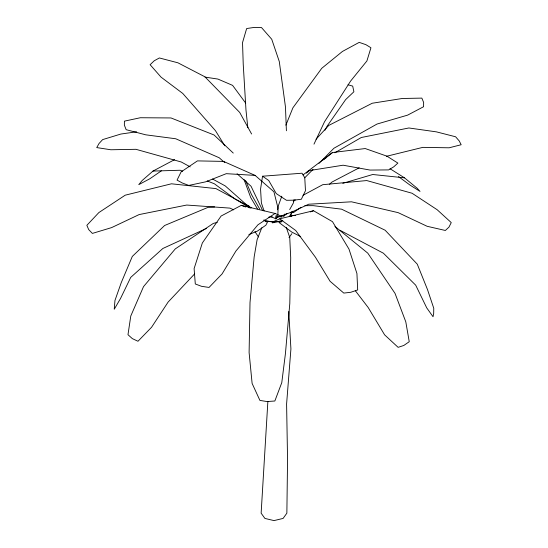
<?xml version="1.0" encoding="UTF-8"?>
<svg xmlns="http://www.w3.org/2000/svg" width="548" height="548" viewBox="0 0 548 548"><rect width="100%" height="100%" fill="white"/><g stroke="black" fill="none" stroke-linecap="round" stroke-linejoin="round"><path stroke-width="0.82" d="M290.94 216.494L291.303 211.686M262.533 176.216L268.712 180.47L276.261 193.595L286.494 200.301L293.701 200.178L301.352 199.26L305.469 190.697L304.77 177.73L302.023 173.216L262.533 176.216L260.56 189.094L261.382 202.972L264.088 210.939M294.071 199.643L293.379 202.972L289.673 209.569M276.165 215.549L275.397 218.83L278.631 216.398M277.507 209.802L278.665 204.877L281.802 196.205M261.807 227.763L257.128 239.613L254.156 256.93L250.011 302.503L249.107 352.597L252.114 383.422L259.916 400.417L267.027 401.554L274.849 400.999L281.775 382.662L285.44 353.515L289.803 303.51L290.707 257.848L289.748 237.4L286.289 227.454M285.885 125.184L292.906 107.805L321.724 68.329L342.438 51.45L359.207 42.374L365.879 44.662L370.941 47.758L366.907 60.944L350.576 81.111L324.505 121.8L313.983 144.151M324.943 130.253L326.882 126.526L345.651 99.599L353.892 91.756L352.7 86.111L348.021 84.762M283.72 216.172L284.96 213.953M289.228 216.563L292.714 211.699M289.036 237.606L291.892 233.626M316.032 139.219L328.759 125.424L372.256 103.236L402.253 98.489L421.85 98.113L423.631 102.414L423.59 106.716L407.65 115.121L377.003 124.053L333.958 148.22L319.032 163.331M194.684 273.836L168.099 302.092L151.563 327.272L137.98 341.26L132.328 338.616L127.985 334.705L130.78 316.018L143.528 286.611L175.285 248.895L213.309 223.413L217.275 222.351M304.695 177.84L313.059 169.373M286.919 213.48L284.152 215.953L280.747 216.207M329.547 184.224L332.033 182.025L359.187 167.825M174.579 159.653L152.981 171.079L142.199 180.484L138.76 184.649L149.878 178.737L161.359 170.86M303.058 174.901L332.54 152.515L365.235 148.556L386.943 156.166L397.882 163.092L393.738 166.832L388.614 169.901L370.106 170.072L343.096 165.208L308.291 170.757M306.359 173.141L309.045 171.031M323.142 159.92L332.54 152.515M300.948 207.274L293.399 212.651L292.413 211.275M275.069 213.446L257.916 224.824L235.948 250.991L222.077 273.925L209.041 287.433L201.534 286.316L195.3 283.967L194.108 268.595L202.349 242.956L221.118 216.028L241.278 205.363L275.069 213.446L281.466 216.302L281.83 217.124L276.11 216.015M293.276 201.253L295.345 199.958M323.169 159.543L326.101 157.851M334.897 152.762L361.296 137.507L408.87 127.972L436.407 131.863L455.614 136.781L459.279 141.007L461.149 144.741L449.12 147.796L422.789 147.371L386.45 156.31M303.017 195.294L322.731 184.697L366.756 180.559L412.069 193.245L437.14 209.713L451.257 222.604L448.942 227.153L445.353 230.475L427.145 226.297L398.149 212.645L351.508 201.808L308.73 204.205L292.153 211.877L280.994 216.035M282.782 220.591L279.083 222.55L291.783 232.078L300.694 236.599M290.173 216.679L292.392 215.508L295.584 215.563M206.411 228.468L162.872 248.477L130.719 277.398L120.505 298.53L114.237 309.257L114.964 300.468L121.266 282.604L132.308 256.423L164.612 225.502L208.007 207.37L214.624 206.891M279.699 218.823L295.694 230.475L315.401 257.176L330.081 281.282L343.795 293.084L350.747 292.283L357.686 289.947L356.926 273.507L349.001 249.141L332.499 221.673L313.497 210.74L279.699 218.823L274.308 221.241L272.349 222.899L282.672 220.426M248.874 234.565L257.396 231.092L265.849 225.214L267.403 222.317L263.821 220.056M276.213 217.823L279.398 216.631M310.284 211.912L313.497 210.74M342.781 183.34L372.715 174.504L404.472 177.833L417.22 188.293L420.015 191.382L410.02 185.094L398.471 176.579M136.596 131.801L120.855 134.048L102.647 139.603L99.058 143.48L96.743 147.59L110.86 149.762L135.931 149.309L181.244 161.989L190.204 166.859M268.808 217.118L272.219 216.857M152.981 171.079L180.21 170.243L182.6 171.188M304.839 205.678L313.23 205.658L341.589 209.178L385.128 230.222L417.281 264.184L427.495 289.556L433.763 308.277L433.687 313.388L433.036 316.73L426.734 307.88L415.692 285.166L383.388 253.197L339.993 230.283M255.094 175.394L223.495 161.4L197.424 160.893L181.093 171.914L177.059 180.107L182.121 182.916L188.793 185.423L205.562 181.861L226.276 173.675L255.094 175.394L273.925 191.779L278.131 208.596L277.726 216.741L275.973 218.851L270.698 216.515M246.23 205.89L248.744 205.938M265.122 221.467L281.521 221.878M205.014 77.11L217.919 79.07L232.599 85.372L245.737 103.175M264.074 220.132L274 222.502M241.278 205.363L245.751 207M207.24 180.963L214.398 183.799L235.126 199.061L249.224 206.206M233.715 209.857L229.968 208.117L186.704 205.048L139.13 214.576L111.593 227.612L92.386 233.414L88.721 229.626L86.851 225.331L98.88 212.556L125.211 195.184L171.462 183.799L215.967 188.608L234.01 198.328L250.34 208.178M212.59 179.032L225.269 185.936L246.442 204.705L251.272 207.877M390.018 168.722L404.472 177.833M334.917 226.413L367.79 253.155L395.019 293.365L405.801 321.861L409.24 341.705L403.814 345.459L398.122 347.343L384.614 334.842L368.208 307.544L355.371 290.796M223.495 161.4L224.79 162.461M223.694 161.77L219.241 157.776L175.744 138.767L145.747 134.822L126.15 129.691L124.369 125.163L124.41 121.149L140.35 117.738L170.997 117.95L214.042 134.979L233.263 153.077M237.058 173.737L251.066 186.279L262.67 210.59M258.492 236.941L254.923 231.571M224.783 145.768L215.46 130.684L182.765 93.448L161.057 77.145L150.118 64.705L154.262 60.746L159.386 57.965L177.894 62.794L204.904 76.795L239.709 112.443L251.607 134M257.471 208.884L250.724 197.54L243.983 179.374M259.615 208.918L251.491 194.567L245.559 180.491M247.826 127.732L245.977 109.984L243.23 64.274L242.531 42.607L246.648 28.544L254.299 27.4L261.506 27.564L271.74 39.264L279.288 61.534L285.467 106.983L286.405 130.767M288.755 311.435L290.92 348.96L286.597 403.999L287.556 459.43L286.864 513.175L283.097 518.422L274 520.6L264.903 518.422L261.136 513.175L267.869 401.465"/></g></svg>
